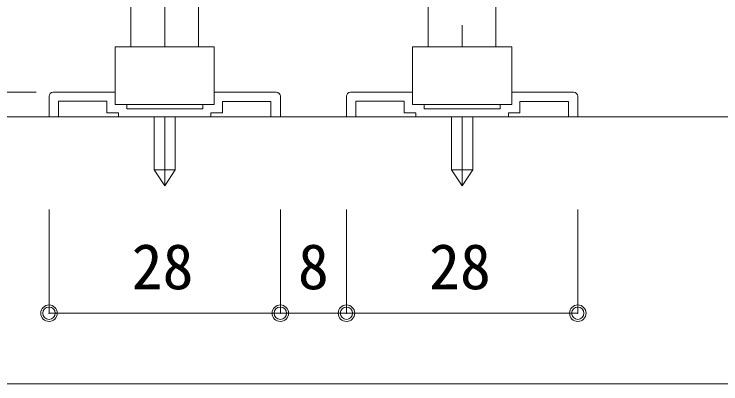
# Model space of a CAD drawing. Units: millimetres on the paper, enlarged 5 times, with parts at other scales. Extents: x -992 to 1008, y -685 to 700.
# Drawn here: x -141.8 to 0.7, y -26.2 to 48.4 of the extents above; entities that cross this region are included whole.
import ezdxf
from ezdxf.enums import TextEntityAlignment as Align

# ---------------------------------------------------------------- set-up
doc = ezdxf.new("R2010")
doc.units = ezdxf.units.MM
doc.header["$LTSCALE"] = 5
doc.header["$PDMODE"] = 32
doc.header["$PDSIZE"] = 2.5
doc.linetypes.add('CHAIN1', pattern=[8, 5, -1, 1, -1])
for name, color, linetype, lineweight in [('1-0_H-SYM', 7, 'Continuous', 20), ('1-1_0', 7, 'Continuous', 20), ('2-0_18', 7, 'Continuous', 18)]:
    doc.layers.add(name, color=color, linetype=linetype, lineweight=lineweight)
doc.styles.add('ＭＳ ゴシック', font='')
doc.styles.get('ＭＳ ゴシック').set_extended_font_data('MS Gothic')

msp = doc.modelspace()

# ---------------------------------------------------------------- linework, layer by layer
at = {"layer": '1-0_H-SYM'}
msp.add_lwpolyline([(197.5, -26.25), (-967.5, -26.25), (-967.5, 675)], dxfattribs=at)
at = {"layer": '1-1_0'}
msp.add_lwpolyline([(197.5, -26.25), (-967.5, -26.25), (-967.5, 675)], dxfattribs=at)
at = {"layer": '2-0_18', "linetype": 'CHAIN1'}
for p, q in [((-111.461, 41.776), (-111.461, 159.106)), ((-51.461, 156.138), (-51.461, 41.776)), ((-111.461, 30.11), (-111.461, 30.11)), ((-51.461, 30.11), (-51.461, 30.11)), ((-111.461, 22.792), (-111.461, 27.61)), ((-111.461, 13.743), (-111.461, 27.61)), ((-51.461, 22.792), (-51.461, 27.61)), ((-51.461, 27.61), (-51.461, 13.743))]:
    msp.add_line(p, q, dxfattribs=at)
at = {"layer": '2-0_18'}
for p, q in [((-118.294, 41.776), (-118.294, 53.11)), ((-104.628, 53.11), (-104.628, 41.776)), ((-58.294, 41.776), (-58.294, 53.11)), ((-44.627, 53.11), (-44.627, 41.776)), ((-104.628, 41.776), (-118.294, 41.776)), ((-44.627, 41.776), (-58.294, 41.776)), ((-134.794, 31.777), (-134.794, 27.61)), ((-133.961, 32.61), (-121.461, 32.61)), ((-121.461, 32.61), (-121.461, 30.11)), ((-101.461, 32.61), (-101.461, 30.11)), ((-88.961, 32.61), (-101.461, 32.61)), ((-88.127, 31.777), (-88.127, 27.61)), ((-74.794, 31.777), (-74.794, 27.61)), ((-73.961, 32.61), (-61.461, 32.61)), ((-61.461, 32.61), (-61.461, 30.11)), ((-41.461, 32.61), (-41.461, 30.11)), ((-28.961, 32.61), (-41.461, 32.61)), ((-28.127, 31.777), (-28.127, 27.61)), ((-121.461, 30.11), (-119.127, 30.11)), ((-119.127, 30.11), (-119.127, 29.277)), ((-103.794, 30.11), (-101.461, 30.11)), ((-61.461, 30.11), (-59.127, 30.11)), ((-59.127, 30.11), (-59.127, 29.277)), ((-43.794, 30.11), (-41.461, 30.11))]:
    msp.add_line(p, q, dxfattribs=at)
at = {"layer": '2-0_18', "color": 4}
for p, q in [((-160.779, 32.61), (-137.419, 32.61)), ((-134.794, -11.99), (-134.794, 8.911)), ((-88.127, -11.99), (-88.127, 8.911)), ((-74.794, -11.99), (-74.794, 8.911)), ((-28.127, -11.99), (-28.127, 8.911)), ((-134.794, -11.99), (-88.127, -11.99)), ((-88.127, -11.99), (-74.794, -11.99)), ((-74.794, -11.99), (-28.127, -11.99))]:
    msp.add_line(p, q, dxfattribs=at)
at = {"layer": '2-0_18', "lineweight": 20}
for p, q in [((-176.461, 27.61), (30.005, 27.61)), ((-109.347, 27.585), (-109.347, 27.61)), ((-109.327, 27.61), (-109.327, 16.943)), ((-109.327, 23.396), (-109.327, 27.61)), ((-49.347, 27.585), (-49.347, 27.61)), ((-49.327, 27.61), (-49.327, 16.943)), ((-49.327, 23.396), (-49.327, 27.61)), ((-109.327, 22.973), (-109.327, 23.396)), ((-49.327, 22.973), (-49.327, 23.396)), ((-113.594, 16.943), (-111.461, 13.743)), ((-109.327, 16.943), (-111.461, 13.743)), ((-53.594, 16.943), (-51.461, 13.743)), ((-49.327, 16.943), (-51.461, 13.743))]:
    msp.add_line(p, q, dxfattribs=at)
at = {"layer": '2-0_18'}
for points in [[(-121.461, 30.11), (-121.461, 41.776), (-101.461, 41.776), (-101.461, 30.11)], [(-61.461, 30.11), (-61.461, 41.776), (-41.461, 41.776), (-41.461, 30.11)]]:
    msp.add_lwpolyline(points, close=True, dxfattribs=at)
for points in [[(-123.127, 30.8), (-132.894, 30.8), (-132.894, 27.61)], [(-123.127, 30.8), (-123.127, 28.443), (-120.794, 28.443), (-120.794, 27.61)], [(-103.794, 30.11), (-103.794, 29.277), (-119.127, 29.277)], [(-99.794, 30.712), (-99.794, 28.443), (-102.127, 28.443), (-102.127, 27.61)], [(-99.794, 30.712), (-90.027, 30.712), (-90.027, 27.61)], [(-63.127, 30.8), (-72.894, 30.8), (-72.894, 27.61)], [(-63.127, 30.8), (-63.127, 28.443), (-60.794, 28.443), (-60.794, 27.61)], [(-43.794, 30.11), (-43.794, 29.277), (-59.127, 29.277)], [(-39.794, 30.712), (-39.794, 28.443), (-42.127, 28.443), (-42.127, 27.61)], [(-39.794, 30.712), (-30.027, 30.712), (-30.027, 27.61)]]:
    msp.add_lwpolyline(points, dxfattribs=at)
at = {"layer": '2-0_18', "lineweight": 20}
for points in [[(-113.594, 27.61), (-113.594, 16.943), (-109.327, 16.943)], [(-53.594, 27.61), (-53.594, 16.943), (-49.327, 16.943)]]:
    msp.add_lwpolyline(points, dxfattribs=at)
at = {"layer": '2-0_18', "linetype": 'CHAIN1'}
for points in [[(-111.461, 13.743), (-111.461, 22.792), (-111.461, 23.396)], [(-51.461, 13.743), (-51.461, 22.792), (-51.461, 23.396)]]:
    msp.add_lwpolyline(points, dxfattribs=at)
at = {"layer": '2-0_18', "color": 4}
for centre in [(-134.794, -11.99), (-88.127, -11.99), (-74.794, -11.99), (-28.127, -11.99)]:
    msp.add_circle(centre, 1.667, dxfattribs=at)
at = {"layer": '2-0_18'}
for centre, start, end in [((-133.961, 31.777), 90, 180), ((-88.961, 31.777), 0, 90), ((-73.961, 31.777), 90, 180), ((-28.961, 31.777), 0, 90)]:
    msp.add_arc(centre, 0.833, start, end, dxfattribs=at)
at = {"layer": '2-0_18', "color": 5}
for p in [(-134.794, -11.99), (-88.127, -11.99), (-74.794, -11.99), (-28.127, -11.99)]:
    msp.add_point(p, dxfattribs=at)
at = {"layer": '2-0_18', "color": 4}
for p in [(-134.794, -11.99), (-88.127, -11.99), (-74.794, -11.99), (-28.127, -11.99)]:
    msp.add_point(p, dxfattribs=at)

# ---------------------------------------------------------------- texts
at = {"layer": '2-0_18', "style": 'ＭＳ ゴシック'}
for s, p in [('28', (-118.127, -9.906)), ('8', (-84.586, -9.906)), ('28', (-58.127, -9.906))]:
    msp.add_text(s, height=9.164, dxfattribs=at).set_placement(p, align=Align.BOTTOM_LEFT)

doc.saveas('drawing.dxf')
